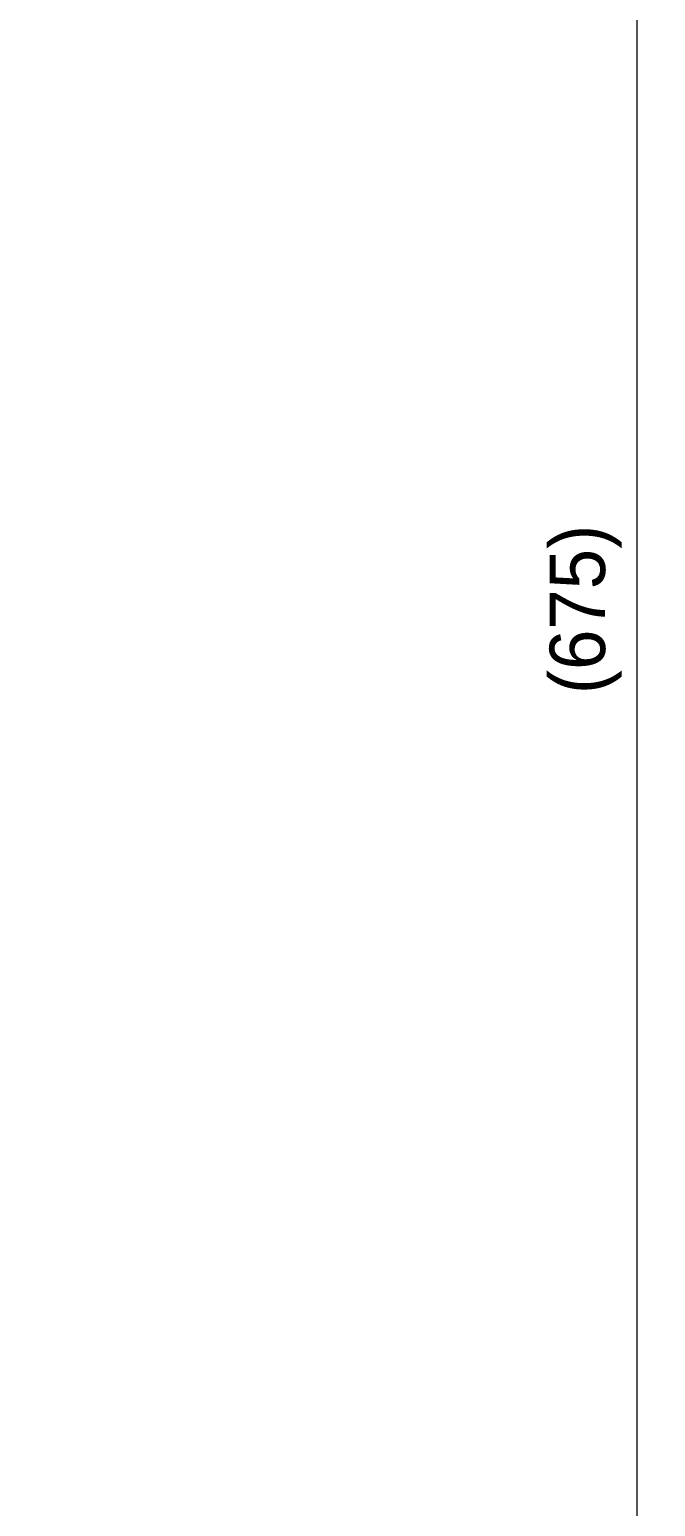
# Model space of a CAD drawing. Header units: millimetres. Extents: x 14 to 2348, y 26 to 1654.
# Drawn here: x 1517.4 to 1652.9, y 647.9 to 967.6 of the extents above; entities that cross this region are included whole.
import ezdxf

# ---------------------------------------------------------------- set-up
doc = ezdxf.new("R2010")
doc.units = ezdxf.units.MM
doc.header["$LTSCALE"] = 4
doc.layers.add('標註(ISO)', color=7, linetype='Continuous', lineweight=9)
doc.styles.add('temp', font='')
doc.styles.get('temp').set_extended_font_data('PMingLiU')
doc.dimstyles.new('工研院N500', dxfattribs={"dimscale": 4, "dimtxt": 3, "dimasz": 2.5, "dimexe": 1, "dimexo": 1, "dimgap": 0.762, "dimtad": 1, "dimdec": 3, "dimrnd": 1e-08, "dimdsep": 46, "dimtxsty": 'temp', "dimcen": 0.09, "dimdle": 10, "dimclrd": 1, "dimclre": 1, "dimclrt": 7, "dimazin": 2, "dimtfac": 0.666667, "dimtdec": 3, "dimtmove": 0, "dimatfit": 3, "dimfxl": 1, "dimtolj": 1, "dimlwd": 15, "dimlwe": 15, "dimarcsym": 0})

# ---------------------------------------------------------------- blocks, each defined once
blk = doc.blocks.new('*D40')
at = {"layer": 'Defpoints', "color": 0, "linetype": 'Continuous', "transparency": 16777216}
for p in [(1312.26, 1188.2), (1485.45, 494.04), (1648.88, 494.04)]:
    blk.add_point(p, dxfattribs=at)
at = {"layer": '標註(ISO)', "color": 1, "linetype": 'Continuous', "lineweight": 15, "transparency": 16777216}
for p, q in [((1316.26, 1188.2), (1652.88, 1188.2)), ((1648.88, 1178.2), (1648.88, 504.04)), ((1489.45, 494.04), (1652.88, 494.04))]:
    blk.add_line(p, q, dxfattribs=at)
at = {"layer": '標註(ISO)', "color": 1, "linetype": 'Continuous', "transparency": 16777216}
for points in [[(1647.22, 1178.2), (1650.55, 1178.2), (1648.88, 1188.2)], [(1647.22, 504.04), (1650.55, 504.04), (1648.88, 494.04)]]:
    blk.add_solid(points, dxfattribs=at)
at = {"layer": '標註(ISO)', "color": 7, "linetype": 'Continuous', "lineweight": 18, "transparency": 16777216, "insert": (1629.98, 823.73), "char_height": 12, "attachment_point": 1, "rotation": 90, "style": 'temp'}
blk.add_mtext('\\A1;\\f新細明體|b0|i0;\\H12.0000;(675)', dxfattribs=at)

msp = doc.modelspace()

# ---------------------------------------------------------------- dimensions: what is measured, and where the dimension line sits
at = {"layer": '標註(ISO)', "color": 1, "linetype": 'Continuous', "lineweight": 18, "true_color": 0xff0000}
dim = msp.add_linear_dim(base=(1648.88388, 494.03585), p1=(1312.25567, 1188.20054), p2=(1485.45406, 494.03585), angle=270, text='\\f新細明體|b0|i0;\\H12.0000;(<>)', dimstyle='工研院N500', override={"dimgap": 0.762, "dimdec": 3, "dimlfac": 0.972392, "dimtol": 0, "dimlim": 0, "dimtp": 0, "dimtm": 0, "dimtdec": 3, "dimtofl": 0, "dimatfit": 1}, dxfattribs=at)
dim.commit()
dim.dimension.update_dxf_attribs({"geometry": '*D40', "text_midpoint": (1648.88388, 841.1182), "dimtype": 160})

doc.saveas('drawing.dxf')
